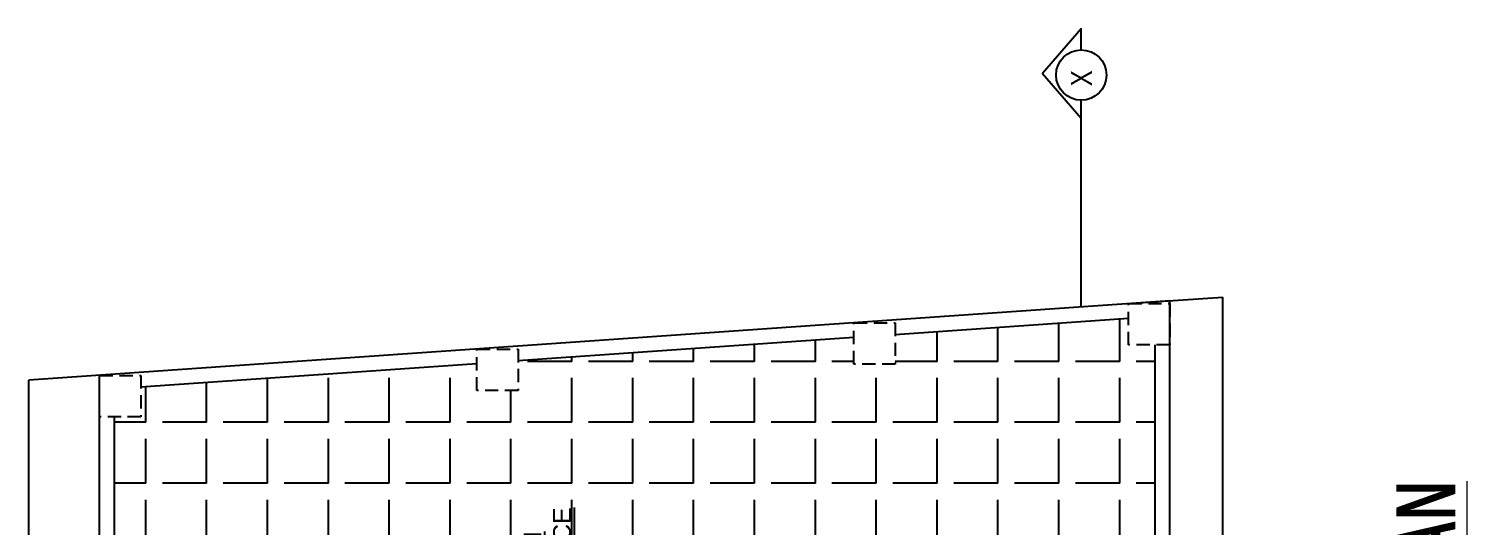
# Model space of a CAD drawing. Header units: inches. Extents: x -5096374 to -5070857, y -3259973 to -3243900.
# Drawn here: x -5079321.1 to -5078833.7, y -3257119.2 to -3256950.6 of the extents above; entities that cross this region are included whole.
import ezdxf

# ---------------------------------------------------------------- set-up
doc = ezdxf.new("R2010")
doc.units = ezdxf.units.IN
doc.header["$LTSCALE"] = 2
doc.header["$MEASUREMENT"] = 0
doc.linetypes.add('HIDDEN', pattern=[0.375, 0.25, -0.125])
doc.layers.get('0').update_dxf_attribs({"linetype": 'CONTINUOUS'})
doc.layers.add('A-Hatch', color=7, linetype='CONTINUOUS')
doc.layers.add('TEXT', color=181, linetype='CONTINUOUS', lineweight=25)
doc.layers.add('Text-100.w', color=254, linetype='CONTINUOUS', lineweight=9)
doc.styles.add('ARAIL', font='ARIALN.TTF')
doc.styles.add('Arial', font='arial.ttf', dxfattribs={"width": 0.8, "height": 12})
doc.styles.add('arial.', font='arial.ttf')

msp = doc.modelspace()

# ---------------------------------------------------------------- hatches: boundary and pattern name
at = {"layer": 'A-Hatch', "ltscale": 0.5}
h = msp.add_hatch(dxfattribs=at)
h.set_pattern_fill('ANGLE', color=256, scale=75, angle=90)
h.set_pattern_definition([(90, (-8337742.753, 1832237.922), (-20.625, 6e-15), [15, -5.625]), (180, (-8337742.753, 1832237.922), (-8e-15, -20.625), [15, -5.625])])
h.paths.add_polyline_path([(-5079155.28, -3257063.18), (-5079155.28, -3257073.14), (-5079169.28, -3257073.14), (-5079169.28, -3257064.15), (-5079283.12, -3257072.09), (-5079283.12, -3257082.05), (-5079292.12, -3257082.05), (-5079292.12, -3257190.89), (-5079283.12, -3257190.89), (-5079283.12, -3257199.89), (-5079169.28, -3257199.89), (-5079169.28, -3257190.89), (-5079155.28, -3257190.89), (-5079155.28, -3257199.89), (-5079041.52, -3257199.89), (-5079041.52, -3257190.89), (-5079027.52, -3257190.89), (-5079027.52, -3257199.89), (-5078948.52, -3257199.89), (-5078948.52, -3257190.89), (-5078939.52, -3257190.89), (-5078939.52, -3257057.75), (-5078948.52, -3257057.75), (-5078948.52, -3257048.76), (-5079027.52, -3257054.27), (-5079027.52, -3257064.23), (-5079041.52, -3257064.23), (-5079041.52, -3257055.25)])
h.paths.add_polyline_path([(-5079134.63, -3257154.21), (-5079134.63, -3257111.15), (-5079157.1, -3257111.15), (-5079157.1, -3257154.21)], flags=24)

# ---------------------------------------------------------------- linework, layer by layer
at = {"ltscale": 0.5}
for p, q in [((-5078934.52, -3257042.77), (-5079321.12, -3257069.73)), ((-5078948.52, -3257043.75), (-5078916.52, -3257041.52)), ((-5078934.52, -3257204.89), (-5078934.52, -3257042.77)), ((-5078916.52, -3257351.89), (-5078916.52, -3257041.52)), ((-5078948.52, -3257048.76), (-5079027.52, -3257054.27)), ((-5079041.52, -3257055.25), (-5079155.28, -3257063.18)), ((-5078939.52, -3257190.89), (-5078939.52, -3257057.75)), ((-5079169.28, -3257064.15), (-5079283.12, -3257072.09)), ((-5079321.12, -3257234.89), (-5079321.12, -3257069.73)), ((-5079297.12, -3257190.89), (-5079297.12, -3257068.05)), ((-5079292.12, -3257190.89), (-5079292.12, -3257082.05))]:
    msp.add_line(p, q, dxfattribs=at)
msp.add_xline((-5078027.39, -3256928.33), (-1, 0), dxfattribs=at)
at = {"linetype": 'HIDDEN', "ltscale": 9}
for points in [[(-5078948.52, -3257057.75), (-5078948.52, -3257043.75), (-5078934.52, -3257043.75), (-5078934.52, -3257057.75)], [(-5079041.52, -3257064.23), (-5079041.52, -3257050.23), (-5079027.52, -3257050.23), (-5079027.52, -3257064.23)], [(-5079169.28, -3257073.14), (-5079169.28, -3257059.14), (-5079155.28, -3257059.14), (-5079155.28, -3257073.14)], [(-5079297.12, -3257082.05), (-5079297.12, -3257068.05), (-5079283.12, -3257068.05), (-5079283.12, -3257082.05)]]:
    msp.add_lwpolyline(points, close=True, dxfattribs=at)
at = {"layer": 'TEXT'}
for points in [[(-5078964.52, -3256957.77), (-5078964.52, -3256950.63), (-5078977.61, -3256965.77), (-5078964.52, -3256980.91)], [(-5078964.52, -3257044.87), (-5078964.52, -3256974.84)]]:
    msp.add_lwpolyline(points, dxfattribs=at)
msp.add_circle((-5078964.52, -3256966.3), 8.53, dxfattribs=at)

# ---------------------------------------------------------------- texts
at = {"layer": 'TEXT', "insert": (-5078968.02, -3256970.14), "char_height": 7.2, "attachment_point": 1, "rotation": 90, "style": 'ARAIL'}
msp.add_mtext_dynamic_manual_height_columns('X', width=125.4648, gutter_width=90, heights=[0], dxfattribs=at)
at = {"layer": 'TEXT', "lineweight": -2, "insert": (-5079145.41, -3257132.81), "char_height": 6, "width": 127.5059, "attachment_point": 5, "rotation": 90, "style": 'arial.'}
msp.add_mtext('{\\LOPEN\\PTERRACE}', dxfattribs=at)
at = {"layer": 'Text-100.w', "insert": (-5078857.74, -3257194.98), "char_height": 20, "width": 569.1024, "attachment_point": 2, "rotation": 90, "style": 'Arial'}
msp.add_mtext('\\A1;{\\fArial Narrow|b1|i0|c0|p34;\\L ROOF FLOOR PLAN}', dxfattribs=at)

doc.saveas('drawing.dxf')
